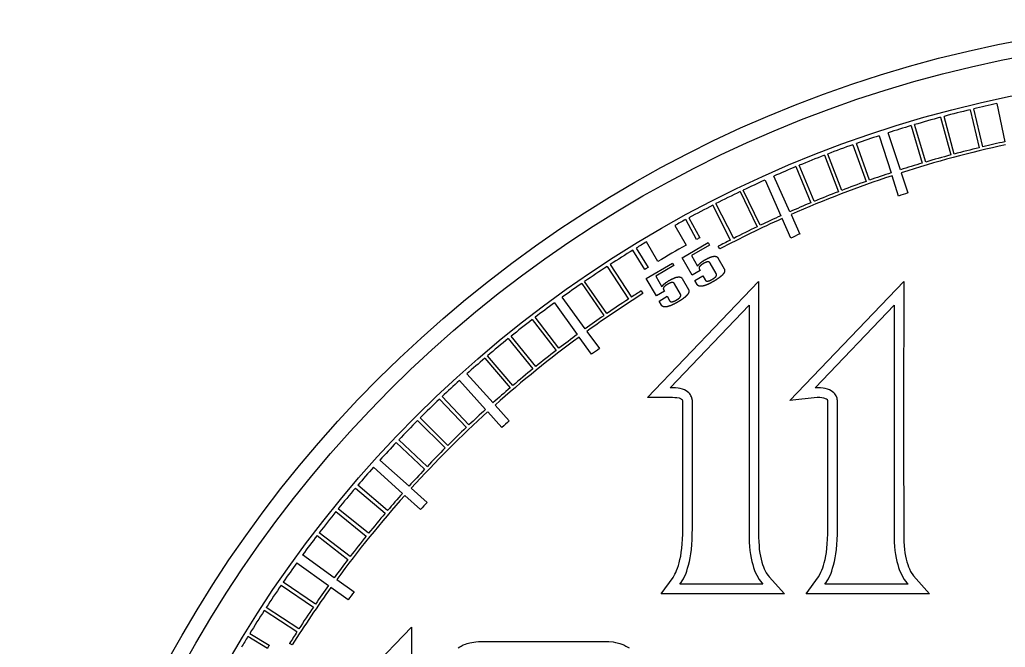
# Model space of a CAD drawing. Extents: x -19.1 to 19.1, y -19.1 to 19.1.
# Drawn here: x -19.15 to -3.74, y 9.34 to 19.15 of the extents above; entities that cross this region are included whole.
import ezdxf

# ---------------------------------------------------------------- set-up
doc = ezdxf.new("R2010")
doc.units = 0
doc.header["$LTSCALE"] = 32.67
doc.layers.add('G_OM_TRIE_D_ESQUISSE__ISO_', color=7, linetype='Continuous')
doc.layers.add('VISIBLE__ISO_', color=7, linetype='Continuous')

msp = doc.modelspace()

# ---------------------------------------------------------------- linework, layer by layer
at = {"layer": 'G_OM_TRIE_D_ESQUISSE__ISO_', "color": 7, "linetype": 'Continuous'}
msp.add_circle((0, 0), 18.9, dxfattribs=at)
at = {"layer": 'VISIBLE__ISO_', "color": 7, "linetype": 'Continuous'}
for p, q in [((-4.293, 17.743), (-4.149, 17.15)), ((-4.093, 17.164), (-4.235, 17.757)), ((-3.874, 17.839), (-3.748, 17.243)), ((-4.754, 17.625), (-4.594, 17.037)), ((-4.542, 17.051), (-4.7, 17.639)), ((-5.215, 17.494), (-5.041, 16.91)), ((-4.986, 16.926), (-5.161, 17.51)), ((-5.716, 17.337), (-5.528, 16.757)), ((-5.383, 16.804), (-5.574, 17.383)), ((-6.124, 17.197), (-5.919, 16.623)), ((-5.865, 16.642), (-6.07, 17.216)), ((-6.57, 17.032), (-6.352, 16.462)), ((-6.299, 16.483), (-6.519, 17.051)), ((-7.015, 16.854), (-6.783, 16.289)), ((-6.729, 16.312), (-6.963, 16.875)), ((-7.499, 16.644), (-7.251, 16.086)), ((-7.111, 16.149), (-7.361, 16.705)), ((-5.41, 16.395), (-5.513, 16.711)), ((-5.368, 16.758), (-5.264, 16.442)), ((-7.573, 15.937), (-7.838, 16.487)), ((-7.888, 16.463), (-7.623, 15.913)), ((-8.039, 15.707), (-8.317, 16.25)), ((-7.988, 15.733), (-8.266, 16.276)), ((-8.569, 15.715), (-8.739, 16.027)), ((-8.689, 16.055), (-8.52, 15.742)), ((-7.096, 15.738), (-7.231, 16.042)), ((-7.091, 16.105), (-6.955, 15.801)), ((-8.911, 15.932), (-8.733, 15.625)), ((-9.515, 15.579), (-9.327, 15.278)), ((-9.172, 15.371), (-9.35, 15.679)), ((-8.796, 15.431), (-8.388, 15.667)), ((-8.366, 15.629), (-8.649, 15.466)), ((-8.388, 15.667), (-8.366, 15.629)), ((-8.205, 15.567), (-8.229, 15.609)), ((-9.375, 15.248), (-9.564, 15.549)), ((-8.639, 15.158), (-8.796, 15.431)), ((-8.649, 15.466), (-8.554, 15.301)), ((-8.237, 15.43), (-8.136, 15.255)), ((-9.965, 15.295), (-9.634, 14.783)), ((-9.918, 15.326), (-9.588, 14.813)), ((-9.355, 15.108), (-8.946, 15.344)), ((-8.925, 15.307), (-9.208, 15.143)), ((-8.946, 15.344), (-8.925, 15.307)), ((-8.262, 15.182), (-8.356, 15.346)), ((-9.197, 14.835), (-9.355, 15.108)), ((-9.208, 15.143), (-9.113, 14.978)), ((-8.796, 15.107), (-8.695, 14.932)), ((-8.513, 15.23), (-8.639, 15.158)), ((-8.597, 15.077), (-8.472, 15.149)), ((-8.524, 15.25), (-8.513, 15.23)), ((-8.472, 15.149), (-8.434, 15.083)), ((-10.364, 15.028), (-10.019, 14.525)), ((-9.973, 14.557), (-10.319, 15.059)), ((-9.337, 13.245), (-7.599, 15.058)), ((-8.82, 14.86), (-8.915, 15.024)), ((-8.559, 15.011), (-8.597, 15.077)), ((-7.599, 15.058), (-7.599, 13.378)), ((-7.111, 13.2), (-5.33, 15.061)), ((-5.33, 15.061), (-5.33, 14.146)), ((-10.312, 14.319), (-10.669, 14.812)), ((-9.434, 14.911), (-9.409, 14.87)), ((-9.072, 14.907), (-9.197, 14.835)), ((-9.156, 14.754), (-9.031, 14.827)), ((-9.083, 14.927), (-9.072, 14.907)), ((-9.031, 14.827), (-8.993, 14.76)), ((-10.79, 14.725), (-10.433, 14.23)), ((-9.118, 14.688), (-9.156, 14.754)), ((-8.984, 13.395), (-7.746, 14.687)), ((-7.746, 14.687), (-7.749, 14.54)), ((-6.717, 13.395), (-5.48, 14.687)), ((-5.48, 14.687), (-5.48, 14.147)), ((-10.72, 14.015), (-11.092, 14.499)), ((-7.749, 14.54), (-7.749, 11.525)), ((-11.138, 14.463), (-10.765, 13.981)), ((-11.083, 13.73), (-11.468, 14.203)), ((-10.211, 13.921), (-10.405, 14.191)), ((-10.283, 14.279), (-10.088, 14.01)), ((-11.512, 14.168), (-11.126, 13.695)), ((-5.48, 14.147), (-5.482, 13.909)), ((-5.33, 14.146), (-5.332, 13.909)), ((-11.441, 13.434), (-11.837, 13.897)), ((-5.482, 13.909), (-5.482, 11.992)), ((-5.332, 13.909), (-5.332, 11.992)), ((-11.88, 13.86), (-11.482, 13.398)), ((-11.751, 13.163), (-12.16, 13.615)), ((-12.275, 13.512), (-11.867, 13.059)), ((-12.127, 12.818), (-12.546, 13.26)), ((-8.898, 13.395), (-8.984, 13.395)), ((-8.859, 13.39), (-8.898, 13.395)), ((-8.824, 13.386), (-8.859, 13.39)), ((-8.79, 13.376), (-8.824, 13.386)), ((-8.76, 13.365), (-8.79, 13.376)), ((-8.732, 13.351), (-8.76, 13.365)), ((-8.709, 13.337), (-8.732, 13.351)), ((-8.688, 13.319), (-8.709, 13.337)), ((-8.674, 13.302), (-8.688, 13.319)), ((-8.665, 13.289), (-8.674, 13.302)), ((-8.656, 13.272), (-8.665, 13.289)), ((-8.647, 13.254), (-8.656, 13.272)), ((-8.633, 13.199), (-8.647, 13.254)), ((-7.599, 13.378), (-7.601, 13.096)), ((-6.632, 13.395), (-6.717, 13.395)), ((-6.592, 13.39), (-6.632, 13.395)), ((-6.558, 13.386), (-6.592, 13.39)), ((-6.523, 13.376), (-6.558, 13.386)), ((-6.493, 13.365), (-6.523, 13.376)), ((-6.465, 13.351), (-6.493, 13.365)), ((-6.442, 13.337), (-6.465, 13.351)), ((-6.422, 13.319), (-6.442, 13.337)), ((-6.408, 13.302), (-6.422, 13.319)), ((-6.396, 13.289), (-6.408, 13.302)), ((-6.387, 13.272), (-6.396, 13.289)), ((-6.373, 13.236), (-6.387, 13.272)), ((-12.589, 13.22), (-12.168, 12.778)), ((-11.719, 13.127), (-11.496, 12.88)), ((-8.946, 13.245), (-9.337, 13.245)), ((-8.909, 13.243), (-8.946, 13.245)), ((-8.879, 13.241), (-8.909, 13.243)), ((-8.837, 13.233), (-8.879, 13.241)), ((-8.815, 13.225), (-8.837, 13.233)), ((-8.804, 13.217), (-8.815, 13.225)), ((-8.791, 13.205), (-8.804, 13.217)), ((-8.785, 13.192), (-8.791, 13.205)), ((-8.785, 13.188), (-8.785, 13.192)), ((-8.785, 11.112), (-8.785, 13.188)), ((-8.633, 11.198), (-8.633, 13.199)), ((-7.601, 13.096), (-7.601, 12.53)), ((-6.684, 13.247), (-7.111, 13.2)), ((-6.64, 13.245), (-6.684, 13.247)), ((-6.612, 13.243), (-6.64, 13.245)), ((-6.578, 13.237), (-6.612, 13.243)), ((-6.538, 13.221), (-6.578, 13.237)), ((-6.522, 13.207), (-6.538, 13.221)), ((-6.516, 13.193), (-6.522, 13.207)), ((-6.516, 11.114), (-6.516, 13.193)), ((-6.369, 13.217), (-6.373, 13.236)), ((-6.366, 13.199), (-6.369, 13.217)), ((-6.366, 11.108), (-6.366, 13.199)), ((-11.612, 12.775), (-11.834, 13.023)), ((-12.93, 12.887), (-12.497, 12.457)), ((-12.459, 12.495), (-12.89, 12.926)), ((-13.263, 12.543), (-12.82, 12.124)), ((-12.781, 12.165), (-13.224, 12.584)), ((-7.601, 12.53), (-7.599, 12.255)), ((-13.064, 11.861), (-13.519, 12.267)), ((-7.599, 12.255), (-7.599, 11.059)), ((-13.619, 12.156), (-13.166, 11.748)), ((-13.4, 11.48), (-13.865, 11.875)), ((-5.482, 11.992), (-5.48, 11.747)), ((-5.332, 11.992), (-5.33, 11.748)), ((-13.902, 11.831), (-13.438, 11.436)), ((-12.882, 11.493), (-13.129, 11.716)), ((-13.028, 11.829), (-12.78, 11.607)), ((-5.48, 11.747), (-5.48, 11.059)), ((-5.33, 11.748), (-5.33, 11.061)), ((-14.206, 11.465), (-13.732, 11.08)), ((-13.696, 11.125), (-14.172, 11.507)), ((-7.749, 11.525), (-7.746, 11.334)), ((-7.746, 11.334), (-7.746, 11.059)), ((-13.984, 10.762), (-14.467, 11.133)), ((-8.789, 11.033), (-8.785, 11.112)), ((-8.637, 11.024), (-8.635, 11.108)), ((-8.635, 11.108), (-8.633, 11.198)), ((-6.521, 11.033), (-6.516, 11.114)), ((-6.371, 11.024), (-6.366, 11.108)), ((-14.502, 11.088), (-14.019, 10.715)), ((-8.8, 10.889), (-8.794, 10.957)), ((-8.794, 10.957), (-8.789, 11.033)), ((-8.649, 10.872), (-8.642, 10.946)), ((-8.642, 10.946), (-8.637, 11.024)), ((-7.746, 11.059), (-7.744, 10.985)), ((-7.744, 10.985), (-7.739, 10.918)), ((-7.599, 11.059), (-7.597, 10.993)), ((-7.597, 10.993), (-7.592, 10.926)), ((-6.531, 10.891), (-6.525, 10.96)), ((-6.525, 10.96), (-6.521, 11.033)), ((-6.382, 10.872), (-6.375, 10.946)), ((-6.375, 10.946), (-6.371, 11.024)), ((-5.48, 11.059), (-5.478, 10.985)), ((-5.478, 10.985), (-5.473, 10.918)), ((-5.33, 11.061), (-5.328, 10.993)), ((-5.328, 10.993), (-5.323, 10.929)), ((-14.233, 10.43), (-14.727, 10.787)), ((-8.817, 10.768), (-8.809, 10.824)), ((-8.809, 10.824), (-8.8, 10.889)), ((-8.67, 10.741), (-8.658, 10.805)), ((-8.658, 10.805), (-8.649, 10.872)), ((-7.739, 10.918), (-7.735, 10.854)), ((-7.735, 10.854), (-7.726, 10.794)), ((-7.726, 10.794), (-7.716, 10.736)), ((-7.592, 10.926), (-7.588, 10.868)), ((-7.588, 10.868), (-7.58, 10.815)), ((-7.58, 10.815), (-7.571, 10.764)), ((-6.548, 10.771), (-6.54, 10.826)), ((-6.54, 10.826), (-6.531, 10.891)), ((-6.401, 10.741), (-6.392, 10.805)), ((-6.392, 10.805), (-6.382, 10.872)), ((-5.473, 10.918), (-5.468, 10.854)), ((-5.468, 10.854), (-5.459, 10.794)), ((-5.459, 10.794), (-5.45, 10.736)), ((-5.323, 10.929), (-5.319, 10.87)), ((-5.319, 10.87), (-5.311, 10.817)), ((-5.311, 10.817), (-5.302, 10.764)), ((-14.816, 10.664), (-14.323, 10.306)), ((-8.852, 10.621), (-8.841, 10.661)), ((-8.841, 10.661), (-8.83, 10.713)), ((-8.83, 10.713), (-8.817, 10.768)), ((-8.693, 10.627), (-8.681, 10.683)), ((-8.681, 10.683), (-8.67, 10.741)), ((-7.716, 10.736), (-7.705, 10.683)), ((-7.705, 10.683), (-7.691, 10.634)), ((-7.691, 10.634), (-7.677, 10.588)), ((-7.571, 10.764), (-7.561, 10.719)), ((-7.561, 10.719), (-7.549, 10.673)), ((-7.549, 10.673), (-7.538, 10.635)), ((-7.538, 10.635), (-7.524, 10.6)), ((-6.583, 10.621), (-6.572, 10.663)), ((-6.572, 10.663), (-6.561, 10.715)), ((-6.561, 10.715), (-6.548, 10.771)), ((-6.426, 10.627), (-6.415, 10.683)), ((-6.415, 10.683), (-6.401, 10.741)), ((-5.45, 10.736), (-5.438, 10.683)), ((-5.438, 10.683), (-5.425, 10.634)), ((-5.425, 10.634), (-5.411, 10.588)), ((-5.302, 10.764), (-5.293, 10.719)), ((-5.293, 10.719), (-5.281, 10.677)), ((-5.281, 10.677), (-5.268, 10.636)), ((-5.268, 10.636), (-5.255, 10.599)), ((-8.924, 10.456), (-8.907, 10.485)), ((-8.907, 10.485), (-8.893, 10.511)), ((-8.893, 10.511), (-8.88, 10.542)), ((-8.88, 10.542), (-8.866, 10.579)), ((-8.866, 10.579), (-8.852, 10.621)), ((-8.757, 10.45), (-8.739, 10.487)), ((-8.739, 10.487), (-8.723, 10.531)), ((-8.723, 10.531), (-8.709, 10.577)), ((-8.709, 10.577), (-8.693, 10.627)), ((-7.677, 10.588), (-7.661, 10.544)), ((-7.661, 10.544), (-7.645, 10.505)), ((-7.645, 10.505), (-7.626, 10.468)), ((-7.524, 10.6), (-7.511, 10.567)), ((-7.511, 10.567), (-7.495, 10.537)), ((-7.495, 10.537), (-7.48, 10.508)), ((-7.48, 10.508), (-7.468, 10.488)), ((-7.468, 10.488), (-7.45, 10.465)), ((-6.664, 10.443), (-6.638, 10.488)), ((-6.638, 10.488), (-6.624, 10.514)), ((-6.624, 10.514), (-6.612, 10.545)), ((-6.612, 10.545), (-6.597, 10.583)), ((-6.597, 10.583), (-6.583, 10.621)), ((-6.489, 10.45), (-6.472, 10.487)), ((-6.472, 10.487), (-6.456, 10.531)), ((-6.456, 10.531), (-6.442, 10.577)), ((-6.442, 10.577), (-6.426, 10.627)), ((-5.411, 10.588), (-5.395, 10.544)), ((-5.395, 10.544), (-5.378, 10.505)), ((-5.378, 10.505), (-5.36, 10.468)), ((-5.255, 10.599), (-5.242, 10.567)), ((-5.242, 10.567), (-5.223, 10.529)), ((-5.223, 10.529), (-5.179, 10.459)), ((-14.527, 10.015), (-15.031, 10.359)), ((-14.193, 10.401), (-13.924, 10.207)), ((-9.123, 10.177), (-8.936, 10.435)), ((-8.936, 10.435), (-8.924, 10.456)), ((-8.829, 10.327), (-8.81, 10.353)), ((-7.532, 10.327), (-8.829, 10.327)), ((-8.81, 10.353), (-8.792, 10.381)), ((-8.792, 10.381), (-8.773, 10.413)), ((-8.773, 10.413), (-8.757, 10.45)), ((-7.626, 10.468), (-7.589, 10.404)), ((-7.589, 10.404), (-7.571, 10.376)), ((-7.571, 10.376), (-7.55, 10.351)), ((-7.55, 10.351), (-7.532, 10.327)), ((-7.45, 10.465), (-7.436, 10.445)), ((-7.436, 10.445), (-7.195, 10.177)), ((-6.857, 10.177), (-6.664, 10.443)), ((-6.562, 10.327), (-6.544, 10.353)), ((-5.263, 10.327), (-6.562, 10.327)), ((-6.544, 10.353), (-6.525, 10.381)), ((-6.525, 10.381), (-6.507, 10.413)), ((-6.507, 10.413), (-6.489, 10.45)), ((-5.36, 10.468), (-5.323, 10.404)), ((-5.323, 10.404), (-5.305, 10.376)), ((-5.305, 10.376), (-5.284, 10.351)), ((-5.284, 10.351), (-5.263, 10.327)), ((-5.179, 10.459), (-4.926, 10.177)), ((-15.063, 10.313), (-14.559, 9.97)), ((-14.015, 10.082), (-14.284, 10.277)), ((-7.195, 10.177), (-9.123, 10.177)), ((-4.926, 10.177), (-6.857, 10.177)), ((-14.816, 9.583), (-15.328, 9.915)), ((-14.785, 9.631), (-15.297, 9.963)), ((-15.552, 9.559), (-15.249, 9.373)), ((-14.764, 7.846), (-13.026, 9.659)), ((-13.026, 9.659), (-13.026, 7.979)), ((-15.278, 9.325), (-15.582, 9.51)), ((-14.889, 9.379), (-14.931, 9.403)), ((-12.183, 9.389), (-12.155, 9.401)), ((-12.155, 9.401), (-12.114, 9.412)), ((-12.114, 9.412), (-12.017, 9.428)), ((-12.017, 9.428), (-11.98, 9.431)), ((-11.98, 9.431), (-11.947, 9.434)), ((-11.947, 9.434), (-9.975, 9.434)), ((-9.975, 9.434), (-9.939, 9.431)), ((-9.939, 9.431), (-9.871, 9.425)), ((-9.871, 9.425), (-9.838, 9.417)), ((-9.838, 9.417), (-9.808, 9.412)), ((-9.808, 9.412), (-9.767, 9.401)), ((-9.767, 9.401), (-9.738, 9.389)), ((-12.298, 9.335), (-12.269, 9.349)), ((-12.269, 9.349), (-12.248, 9.361)), ((-12.248, 9.361), (-12.215, 9.378)), ((-12.215, 9.378), (-12.183, 9.389)), ((-9.738, 9.389), (-9.707, 9.378)), ((-9.707, 9.378), (-9.674, 9.361)), ((-9.674, 9.361), (-9.653, 9.349)), ((-9.653, 9.349), (-9.62, 9.333))]:
    msp.add_line(p, q, dxfattribs=at)
for points in [[(-8.442, 15.396), (-8.439, 15.397), (-8.437, 15.398), (-8.435, 15.399), (-8.432, 15.401), (-8.43, 15.402), (-8.428, 15.403), (-8.425, 15.405), (-8.423, 15.406), (-8.421, 15.407), (-8.419, 15.408), (-8.416, 15.41), (-8.414, 15.411), (-8.412, 15.412), (-8.41, 15.413), (-8.407, 15.414), (-8.405, 15.415), (-8.403, 15.417), (-8.401, 15.418), (-8.399, 15.419), (-8.396, 15.42), (-8.394, 15.421), (-8.392, 15.422), (-8.39, 15.423), (-8.388, 15.424), (-8.386, 15.425), (-8.383, 15.426), (-8.381, 15.427), (-8.379, 15.428), (-8.377, 15.429), (-8.375, 15.43), (-8.373, 15.431), (-8.371, 15.432), (-8.369, 15.432), (-8.367, 15.433), (-8.365, 15.434), (-8.363, 15.435), (-8.361, 15.436), (-8.359, 15.436), (-8.357, 15.437), (-8.355, 15.438), (-8.353, 15.439), (-8.351, 15.439), (-8.349, 15.44), (-8.347, 15.441), (-8.345, 15.442), (-8.343, 15.442), (-8.341, 15.443), (-8.34, 15.443), (-8.338, 15.444), (-8.336, 15.445), (-8.334, 15.445), (-8.332, 15.446), (-8.33, 15.446), (-8.329, 15.447), (-8.327, 15.447), (-8.325, 15.448), (-8.323, 15.448), (-8.322, 15.449), (-8.32, 15.449), (-8.318, 15.449), (-8.316, 15.45), (-8.315, 15.45), (-8.313, 15.451), (-8.311, 15.451), (-8.31, 15.451), (-8.308, 15.452), (-8.306, 15.452), (-8.305, 15.452), (-8.303, 15.452), (-8.302, 15.452), (-8.3, 15.453), (-8.299, 15.453), (-8.297, 15.453), (-8.296, 15.453), (-8.294, 15.453), (-8.293, 15.453), (-8.291, 15.453), (-8.29, 15.454), (-8.288, 15.454), (-8.287, 15.454), (-8.285, 15.454), (-8.284, 15.454), (-8.282, 15.454), (-8.281, 15.453), (-8.28, 15.453), (-8.278, 15.453), (-8.277, 15.453), (-8.276, 15.453), (-8.274, 15.453), (-8.273, 15.453), (-8.272, 15.453), (-8.271, 15.452), (-8.269, 15.452), (-8.268, 15.452), (-8.267, 15.451), (-8.266, 15.451), (-8.265, 15.451), (-8.264, 15.451), (-8.262, 15.45), (-8.261, 15.45), (-8.26, 15.449), (-8.259, 15.449), (-8.258, 15.448), (-8.257, 15.448), (-8.256, 15.447), (-8.255, 15.447), (-8.254, 15.446), (-8.253, 15.446), (-8.252, 15.445), (-8.251, 15.445), (-8.25, 15.444), (-8.249, 15.443), (-8.248, 15.443), (-8.247, 15.442), (-8.246, 15.441), (-8.246, 15.44), (-8.245, 15.44), (-8.244, 15.439), (-8.243, 15.438), (-8.242, 15.437), (-8.242, 15.436), (-8.241, 15.435), (-8.24, 15.434), (-8.24, 15.433), (-8.239, 15.433), (-8.238, 15.432), (-8.238, 15.431), (-8.237, 15.43)], [(-8.55, 15.303), (-8.55, 15.304), (-8.549, 15.304), (-8.549, 15.305), (-8.548, 15.306), (-8.548, 15.307), (-8.547, 15.307), (-8.547, 15.308), (-8.546, 15.309), (-8.546, 15.309), (-8.545, 15.31), (-8.545, 15.311), (-8.544, 15.311), (-8.544, 15.312), (-8.543, 15.313), (-8.543, 15.314), (-8.542, 15.314), (-8.541, 15.315), (-8.541, 15.316), (-8.54, 15.316), (-8.54, 15.317), (-8.539, 15.318), (-8.538, 15.319), (-8.538, 15.319), (-8.537, 15.32), (-8.536, 15.321), (-8.535, 15.322), (-8.535, 15.323), (-8.534, 15.324), (-8.533, 15.325), (-8.532, 15.326), (-8.531, 15.327), (-8.53, 15.328), (-8.529, 15.329), (-8.528, 15.33), (-8.527, 15.332), (-8.525, 15.333), (-8.524, 15.334), (-8.523, 15.335), (-8.522, 15.337), (-8.52, 15.338), (-8.519, 15.339), (-8.517, 15.341), (-8.516, 15.342), (-8.514, 15.344), (-8.512, 15.345), (-8.511, 15.347), (-8.509, 15.348), (-8.507, 15.35), (-8.506, 15.351), (-8.504, 15.352), (-8.502, 15.354), (-8.5, 15.355), (-8.498, 15.357), (-8.497, 15.358), (-8.495, 15.36), (-8.493, 15.361), (-8.491, 15.363), (-8.489, 15.364), (-8.487, 15.366), (-8.485, 15.367), (-8.483, 15.369), (-8.481, 15.37), (-8.479, 15.372), (-8.477, 15.373), (-8.475, 15.375), (-8.473, 15.376), (-8.47, 15.377), (-8.468, 15.379), (-8.466, 15.38), (-8.464, 15.382), (-8.462, 15.383), (-8.46, 15.385), (-8.457, 15.386), (-8.455, 15.387), (-8.453, 15.389), (-8.451, 15.39), (-8.448, 15.391), (-8.446, 15.393), (-8.444, 15.394), (-8.442, 15.396)], [(-8.462, 15.338), (-8.464, 15.338), (-8.465, 15.337), (-8.467, 15.336), (-8.468, 15.335), (-8.47, 15.334), (-8.471, 15.333), (-8.472, 15.332), (-8.474, 15.332), (-8.475, 15.331), (-8.477, 15.33), (-8.478, 15.329), (-8.479, 15.328), (-8.48, 15.327), (-8.482, 15.327), (-8.483, 15.326), (-8.484, 15.325), (-8.486, 15.324), (-8.487, 15.323), (-8.488, 15.322), (-8.489, 15.322), (-8.49, 15.321), (-8.491, 15.32), (-8.493, 15.319), (-8.494, 15.318), (-8.495, 15.318), (-8.496, 15.317), (-8.497, 15.316), (-8.498, 15.315), (-8.499, 15.314), (-8.5, 15.314), (-8.501, 15.313), (-8.502, 15.312), (-8.503, 15.311), (-8.504, 15.311), (-8.505, 15.31), (-8.506, 15.309), (-8.506, 15.308), (-8.507, 15.308), (-8.508, 15.307), (-8.509, 15.306), (-8.51, 15.305), (-8.511, 15.305), (-8.511, 15.304), (-8.512, 15.303), (-8.513, 15.302), (-8.513, 15.302), (-8.514, 15.301), (-8.515, 15.3), (-8.516, 15.299), (-8.516, 15.299), (-8.517, 15.298), (-8.517, 15.297), (-8.518, 15.297), (-8.519, 15.296), (-8.519, 15.295), (-8.52, 15.295), (-8.52, 15.294), (-8.521, 15.293), (-8.521, 15.293), (-8.522, 15.292), (-8.522, 15.291), (-8.523, 15.29), (-8.523, 15.29), (-8.524, 15.289), (-8.524, 15.288), (-8.525, 15.288), (-8.525, 15.287), (-8.525, 15.286), (-8.526, 15.286), (-8.526, 15.285), (-8.526, 15.284), (-8.527, 15.284), (-8.527, 15.283), (-8.527, 15.282), (-8.528, 15.282), (-8.528, 15.281), (-8.528, 15.281), (-8.528, 15.28), (-8.528, 15.279), (-8.529, 15.279), (-8.529, 15.278), (-8.529, 15.277), (-8.529, 15.277), (-8.529, 15.276), (-8.53, 15.275), (-8.53, 15.275), (-8.53, 15.274), (-8.53, 15.274), (-8.53, 15.273), (-8.53, 15.272), (-8.53, 15.272), (-8.53, 15.271), (-8.53, 15.27), (-8.53, 15.27), (-8.53, 15.269), (-8.53, 15.269), (-8.53, 15.268), (-8.53, 15.267), (-8.53, 15.267), (-8.53, 15.266), (-8.53, 15.265), (-8.53, 15.265), (-8.53, 15.264), (-8.53, 15.264), (-8.53, 15.263), (-8.53, 15.262), (-8.529, 15.262), (-8.529, 15.261), (-8.529, 15.261), (-8.529, 15.26), (-8.529, 15.259), (-8.529, 15.259), (-8.528, 15.258), (-8.528, 15.258), (-8.528, 15.257), (-8.528, 15.256), (-8.528, 15.256), (-8.527, 15.255), (-8.527, 15.255), (-8.527, 15.254), (-8.526, 15.254), (-8.526, 15.253), (-8.526, 15.252), (-8.526, 15.252), (-8.525, 15.251), (-8.525, 15.251), (-8.525, 15.25), (-8.524, 15.25)], [(-8.356, 15.346), (-8.357, 15.347), (-8.357, 15.348), (-8.357, 15.348), (-8.358, 15.349), (-8.358, 15.349), (-8.359, 15.35), (-8.359, 15.35), (-8.359, 15.351), (-8.36, 15.351), (-8.36, 15.352), (-8.36, 15.352), (-8.361, 15.353), (-8.361, 15.353), (-8.362, 15.354), (-8.362, 15.354), (-8.362, 15.355), (-8.363, 15.355), (-8.363, 15.356), (-8.364, 15.356), (-8.364, 15.357), (-8.365, 15.357), (-8.365, 15.357), (-8.366, 15.358), (-8.366, 15.358), (-8.366, 15.359), (-8.367, 15.359), (-8.367, 15.359), (-8.368, 15.36), (-8.368, 15.36), (-8.369, 15.36), (-8.369, 15.361), (-8.37, 15.361), (-8.371, 15.361), (-8.371, 15.362), (-8.372, 15.362), (-8.372, 15.362), (-8.373, 15.362), (-8.373, 15.363), (-8.374, 15.363), (-8.374, 15.363), (-8.375, 15.363), (-8.376, 15.364), (-8.376, 15.364), (-8.377, 15.364), (-8.377, 15.364), (-8.378, 15.364), (-8.379, 15.365), (-8.379, 15.365), (-8.38, 15.365), (-8.381, 15.365), (-8.381, 15.365), (-8.382, 15.365), (-8.383, 15.365), (-8.383, 15.366), (-8.384, 15.366), (-8.385, 15.366), (-8.386, 15.366), (-8.386, 15.366), (-8.387, 15.366), (-8.388, 15.366), (-8.389, 15.366), (-8.389, 15.366), (-8.39, 15.366), (-8.391, 15.366), (-8.392, 15.366), (-8.392, 15.366), (-8.393, 15.366), (-8.394, 15.366), (-8.395, 15.366), (-8.396, 15.365), (-8.397, 15.365), (-8.397, 15.365), (-8.398, 15.365), (-8.399, 15.365), (-8.4, 15.365), (-8.401, 15.365), (-8.402, 15.364), (-8.403, 15.364), (-8.404, 15.364), (-8.405, 15.364), (-8.406, 15.364), (-8.407, 15.363), (-8.407, 15.363), (-8.408, 15.363), (-8.409, 15.363), (-8.41, 15.362), (-8.411, 15.362), (-8.412, 15.362), (-8.413, 15.361), (-8.415, 15.361), (-8.416, 15.361), (-8.417, 15.36), (-8.418, 15.36), (-8.419, 15.36), (-8.42, 15.359), (-8.421, 15.359), (-8.422, 15.358), (-8.423, 15.358), (-8.424, 15.357), (-8.426, 15.357), (-8.427, 15.356), (-8.428, 15.356), (-8.429, 15.355), (-8.43, 15.355), (-8.431, 15.354), (-8.433, 15.354), (-8.434, 15.353), (-8.435, 15.353), (-8.436, 15.352), (-8.438, 15.352), (-8.439, 15.351), (-8.44, 15.35), (-8.442, 15.35), (-8.443, 15.349), (-8.444, 15.348), (-8.446, 15.348), (-8.447, 15.347), (-8.448, 15.346), (-8.45, 15.345), (-8.451, 15.345), (-8.453, 15.344), (-8.454, 15.343), (-8.455, 15.342), (-8.457, 15.342), (-8.458, 15.341), (-8.46, 15.34), (-8.461, 15.339), (-8.462, 15.338)], [(-8.136, 15.255), (-8.136, 15.254), (-8.135, 15.253), (-8.135, 15.252), (-8.134, 15.251), (-8.134, 15.25), (-8.133, 15.249), (-8.133, 15.248), (-8.132, 15.246), (-8.132, 15.245), (-8.132, 15.244), (-8.131, 15.243), (-8.131, 15.242), (-8.131, 15.241), (-8.13, 15.24), (-8.13, 15.239), (-8.13, 15.237), (-8.13, 15.236), (-8.13, 15.235), (-8.13, 15.234), (-8.13, 15.233), (-8.129, 15.231), (-8.129, 15.23), (-8.129, 15.229), (-8.13, 15.228), (-8.13, 15.227), (-8.13, 15.225), (-8.13, 15.224), (-8.13, 15.223), (-8.13, 15.221), (-8.13, 15.22), (-8.131, 15.219), (-8.131, 15.218), (-8.131, 15.216), (-8.131, 15.215), (-8.132, 15.214), (-8.132, 15.212), (-8.133, 15.211), (-8.133, 15.21), (-8.133, 15.208), (-8.134, 15.207), (-8.135, 15.206), (-8.135, 15.204), (-8.136, 15.203), (-8.136, 15.202), (-8.137, 15.2), (-8.138, 15.199), (-8.138, 15.198), (-8.139, 15.196), (-8.14, 15.195), (-8.141, 15.193), (-8.141, 15.192), (-8.142, 15.19), (-8.143, 15.189), (-8.144, 15.188), (-8.145, 15.186), (-8.146, 15.185), (-8.147, 15.183), (-8.148, 15.182), (-8.149, 15.18), (-8.15, 15.179), (-8.151, 15.177), (-8.153, 15.176), (-8.154, 15.174), (-8.155, 15.173), (-8.156, 15.171), (-8.158, 15.17), (-8.159, 15.168), (-8.16, 15.167), (-8.162, 15.165), (-8.163, 15.163), (-8.165, 15.162), (-8.166, 15.16), (-8.168, 15.159), (-8.169, 15.157), (-8.171, 15.155), (-8.172, 15.154), (-8.174, 15.152), (-8.176, 15.151), (-8.178, 15.149), (-8.179, 15.147), (-8.181, 15.146), (-8.183, 15.144), (-8.185, 15.142), (-8.187, 15.141), (-8.189, 15.139), (-8.191, 15.137), (-8.193, 15.136), (-8.195, 15.134), (-8.197, 15.132), (-8.199, 15.131), (-8.201, 15.129), (-8.203, 15.127), (-8.205, 15.125), (-8.208, 15.124), (-8.21, 15.122), (-8.212, 15.12), (-8.214, 15.118), (-8.217, 15.116), (-8.219, 15.115), (-8.222, 15.113), (-8.224, 15.111), (-8.227, 15.109), (-8.229, 15.107), (-8.232, 15.106), (-8.234, 15.104), (-8.237, 15.102), (-8.24, 15.1), (-8.243, 15.098), (-8.245, 15.096), (-8.248, 15.094), (-8.251, 15.093), (-8.254, 15.091), (-8.257, 15.089), (-8.26, 15.087), (-8.263, 15.085), (-8.266, 15.083), (-8.269, 15.081), (-8.272, 15.079), (-8.275, 15.077), (-8.278, 15.075), (-8.281, 15.073), (-8.285, 15.071), (-8.288, 15.069), (-8.291, 15.068), (-8.294, 15.066), (-8.298, 15.064), (-8.301, 15.062), (-8.304, 15.06)], [(-9, 15.073), (-8.998, 15.074), (-8.996, 15.076), (-8.993, 15.077), (-8.991, 15.078), (-8.989, 15.079), (-8.986, 15.081), (-8.984, 15.082), (-8.982, 15.083), (-8.98, 15.084), (-8.977, 15.086), (-8.975, 15.087), (-8.973, 15.088), (-8.971, 15.089), (-8.968, 15.09), (-8.966, 15.092), (-8.964, 15.093), (-8.962, 15.094), (-8.959, 15.095), (-8.957, 15.096), (-8.955, 15.097), (-8.953, 15.098), (-8.951, 15.099), (-8.949, 15.1), (-8.946, 15.101), (-8.944, 15.102), (-8.942, 15.103), (-8.94, 15.104), (-8.938, 15.105), (-8.936, 15.106), (-8.934, 15.107), (-8.932, 15.108), (-8.93, 15.109), (-8.928, 15.11), (-8.926, 15.111), (-8.924, 15.111), (-8.922, 15.112), (-8.92, 15.113), (-8.918, 15.114), (-8.916, 15.115), (-8.914, 15.115), (-8.912, 15.116), (-8.91, 15.117), (-8.908, 15.118), (-8.906, 15.118), (-8.904, 15.119), (-8.902, 15.12), (-8.9, 15.12), (-8.898, 15.121), (-8.896, 15.121), (-8.895, 15.122), (-8.893, 15.123), (-8.891, 15.123), (-8.889, 15.124), (-8.887, 15.124), (-8.886, 15.125), (-8.884, 15.125), (-8.882, 15.126), (-8.88, 15.126), (-8.879, 15.126), (-8.877, 15.127), (-8.875, 15.127), (-8.873, 15.128), (-8.872, 15.128), (-8.87, 15.128), (-8.868, 15.129), (-8.867, 15.129), (-8.865, 15.129), (-8.864, 15.129), (-8.862, 15.13), (-8.86, 15.13), (-8.859, 15.13), (-8.857, 15.13), (-8.856, 15.13), (-8.854, 15.131), (-8.853, 15.131), (-8.851, 15.131), (-8.85, 15.131), (-8.848, 15.131), (-8.847, 15.131), (-8.845, 15.131), (-8.844, 15.131), (-8.843, 15.131), (-8.841, 15.131), (-8.84, 15.131), (-8.838, 15.131), (-8.837, 15.131), (-8.836, 15.131), (-8.835, 15.13), (-8.833, 15.13), (-8.832, 15.13), (-8.831, 15.13), (-8.829, 15.13), (-8.828, 15.129), (-8.827, 15.129), (-8.826, 15.129), (-8.825, 15.129), (-8.823, 15.128), (-8.822, 15.128), (-8.821, 15.128), (-8.82, 15.127), (-8.819, 15.127), (-8.818, 15.126), (-8.817, 15.126), (-8.816, 15.125), (-8.815, 15.125), (-8.814, 15.124), (-8.813, 15.124), (-8.812, 15.123), (-8.811, 15.123), (-8.81, 15.122), (-8.809, 15.121), (-8.808, 15.121), (-8.807, 15.12), (-8.806, 15.119), (-8.805, 15.119), (-8.804, 15.118), (-8.803, 15.117), (-8.803, 15.116), (-8.802, 15.115), (-8.801, 15.115), (-8.8, 15.114), (-8.8, 15.113), (-8.799, 15.112), (-8.798, 15.111), (-8.798, 15.11), (-8.797, 15.109), (-8.796, 15.108), (-8.796, 15.107)], [(-8.324, 15.094), (-8.322, 15.094), (-8.321, 15.095), (-8.319, 15.096), (-8.318, 15.097), (-8.317, 15.098), (-8.315, 15.099), (-8.314, 15.1), (-8.312, 15.1), (-8.311, 15.101), (-8.31, 15.102), (-8.308, 15.103), (-8.307, 15.104), (-8.306, 15.105), (-8.304, 15.105), (-8.303, 15.106), (-8.302, 15.107), (-8.301, 15.108), (-8.299, 15.109), (-8.298, 15.11), (-8.297, 15.11), (-8.296, 15.111), (-8.295, 15.112), (-8.293, 15.113), (-8.292, 15.114), (-8.291, 15.114), (-8.29, 15.115), (-8.289, 15.116), (-8.288, 15.117), (-8.287, 15.118), (-8.286, 15.118), (-8.285, 15.119), (-8.284, 15.12), (-8.283, 15.121), (-8.282, 15.121), (-8.281, 15.122), (-8.281, 15.123), (-8.28, 15.124), (-8.279, 15.124), (-8.278, 15.125), (-8.277, 15.126), (-8.276, 15.127), (-8.276, 15.127), (-8.275, 15.128), (-8.274, 15.129), (-8.273, 15.13), (-8.273, 15.13), (-8.272, 15.131), (-8.271, 15.132), (-8.271, 15.132), (-8.27, 15.133), (-8.269, 15.134), (-8.269, 15.135), (-8.268, 15.135), (-8.267, 15.136), (-8.267, 15.137), (-8.266, 15.137), (-8.266, 15.138), (-8.265, 15.139), (-8.265, 15.139), (-8.264, 15.14), (-8.264, 15.141), (-8.263, 15.141), (-8.263, 15.142), (-8.262, 15.143), (-8.262, 15.144), (-8.262, 15.144), (-8.261, 15.145), (-8.261, 15.146), (-8.26, 15.146), (-8.26, 15.147), (-8.26, 15.147), (-8.259, 15.148), (-8.259, 15.149), (-8.259, 15.149), (-8.259, 15.15), (-8.258, 15.151), (-8.258, 15.151), (-8.258, 15.152), (-8.258, 15.153), (-8.257, 15.153), (-8.257, 15.154), (-8.257, 15.155), (-8.257, 15.155), (-8.257, 15.156), (-8.257, 15.157), (-8.256, 15.157), (-8.256, 15.158), (-8.256, 15.158), (-8.256, 15.159), (-8.256, 15.16), (-8.256, 15.16), (-8.256, 15.161), (-8.256, 15.162), (-8.256, 15.162), (-8.256, 15.163), (-8.256, 15.163), (-8.256, 15.164), (-8.256, 15.165), (-8.256, 15.165), (-8.256, 15.166), (-8.256, 15.167), (-8.256, 15.167), (-8.256, 15.168), (-8.256, 15.168), (-8.256, 15.169), (-8.257, 15.17), (-8.257, 15.17), (-8.257, 15.171), (-8.257, 15.171), (-8.257, 15.172), (-8.257, 15.173), (-8.257, 15.173), (-8.258, 15.174), (-8.258, 15.174), (-8.258, 15.175), (-8.258, 15.176), (-8.259, 15.176), (-8.259, 15.177), (-8.259, 15.177), (-8.259, 15.178), (-8.26, 15.178), (-8.26, 15.179), (-8.26, 15.18), (-8.26, 15.18), (-8.261, 15.181), (-8.261, 15.181), (-8.261, 15.182), (-8.262, 15.182)], [(-9.109, 14.981), (-9.108, 14.981), (-9.108, 14.982), (-9.107, 14.983), (-9.107, 14.983), (-9.106, 14.984), (-9.106, 14.985), (-9.105, 14.985), (-9.105, 14.986), (-9.104, 14.987), (-9.104, 14.988), (-9.103, 14.988), (-9.103, 14.989), (-9.102, 14.99), (-9.102, 14.99), (-9.101, 14.991), (-9.101, 14.992), (-9.1, 14.992), (-9.1, 14.993), (-9.099, 14.994), (-9.098, 14.995), (-9.098, 14.995), (-9.097, 14.996), (-9.096, 14.997), (-9.096, 14.998), (-9.095, 14.999), (-9.094, 14.999), (-9.093, 15), (-9.093, 15.001), (-9.092, 15.002), (-9.091, 15.003), (-9.09, 15.004), (-9.089, 15.006), (-9.088, 15.007), (-9.086, 15.008), (-9.085, 15.009), (-9.084, 15.01), (-9.083, 15.011), (-9.082, 15.013), (-9.08, 15.014), (-9.079, 15.015), (-9.077, 15.017), (-9.076, 15.018), (-9.074, 15.02), (-9.073, 15.021), (-9.071, 15.022), (-9.069, 15.024), (-9.068, 15.025), (-9.066, 15.027), (-9.064, 15.028), (-9.062, 15.03), (-9.061, 15.031), (-9.059, 15.033), (-9.057, 15.034), (-9.055, 15.036), (-9.053, 15.037), (-9.051, 15.039), (-9.049, 15.04), (-9.048, 15.042), (-9.046, 15.043), (-9.044, 15.045), (-9.042, 15.046), (-9.04, 15.048), (-9.037, 15.049), (-9.035, 15.05), (-9.033, 15.052), (-9.031, 15.053), (-9.029, 15.055), (-9.027, 15.056), (-9.025, 15.058), (-9.023, 15.059), (-9.02, 15.061), (-9.018, 15.062), (-9.016, 15.063), (-9.014, 15.065), (-9.012, 15.066), (-9.009, 15.067), (-9.007, 15.069), (-9.005, 15.07), (-9.002, 15.072), (-9, 15.073)], [(-9.021, 15.016), (-9.023, 15.015), (-9.024, 15.014), (-9.025, 15.013), (-9.027, 15.012), (-9.028, 15.012), (-9.03, 15.011), (-9.031, 15.01), (-9.033, 15.009), (-9.034, 15.008), (-9.035, 15.007), (-9.037, 15.006), (-9.038, 15.006), (-9.039, 15.005), (-9.041, 15.004), (-9.042, 15.003), (-9.043, 15.002), (-9.044, 15.001), (-9.046, 15.001), (-9.047, 15), (-9.048, 14.999), (-9.049, 14.998), (-9.05, 14.997), (-9.051, 14.997), (-9.052, 14.996), (-9.053, 14.995), (-9.055, 14.994), (-9.056, 14.993), (-9.057, 14.993), (-9.058, 14.992), (-9.059, 14.991), (-9.06, 14.99), (-9.061, 14.989), (-9.062, 14.989), (-9.062, 14.988), (-9.063, 14.987), (-9.064, 14.986), (-9.065, 14.986), (-9.066, 14.985), (-9.067, 14.984), (-9.068, 14.983), (-9.068, 14.983), (-9.069, 14.982), (-9.07, 14.981), (-9.071, 14.981), (-9.071, 14.98), (-9.072, 14.979), (-9.073, 14.978), (-9.074, 14.978), (-9.074, 14.977), (-9.075, 14.976), (-9.076, 14.975), (-9.076, 14.975), (-9.077, 14.974), (-9.077, 14.973), (-9.078, 14.973), (-9.078, 14.972), (-9.079, 14.971), (-9.08, 14.971), (-9.08, 14.97), (-9.081, 14.969), (-9.081, 14.969), (-9.081, 14.968), (-9.082, 14.967), (-9.082, 14.967), (-9.083, 14.966), (-9.083, 14.965), (-9.084, 14.965), (-9.084, 14.964), (-9.084, 14.963), (-9.085, 14.963), (-9.085, 14.962), (-9.085, 14.961), (-9.086, 14.961), (-9.086, 14.96), (-9.086, 14.959), (-9.086, 14.959), (-9.087, 14.958), (-9.087, 14.957), (-9.087, 14.957), (-9.087, 14.956), (-9.088, 14.955), (-9.088, 14.955), (-9.088, 14.954), (-9.088, 14.953), (-9.088, 14.953), (-9.088, 14.952), (-9.088, 14.952), (-9.089, 14.951), (-9.089, 14.95), (-9.089, 14.95), (-9.089, 14.949), (-9.089, 14.948), (-9.089, 14.948), (-9.089, 14.947), (-9.089, 14.947), (-9.089, 14.946), (-9.089, 14.945), (-9.089, 14.945), (-9.089, 14.944), (-9.089, 14.944), (-9.089, 14.943), (-9.089, 14.942), (-9.089, 14.942), (-9.088, 14.941), (-9.088, 14.94), (-9.088, 14.94), (-9.088, 14.939), (-9.088, 14.939), (-9.088, 14.938), (-9.088, 14.937), (-9.088, 14.937), (-9.087, 14.936), (-9.087, 14.936), (-9.087, 14.935), (-9.087, 14.934), (-9.087, 14.934), (-9.086, 14.933), (-9.086, 14.933), (-9.086, 14.932), (-9.086, 14.932), (-9.085, 14.931), (-9.085, 14.93), (-9.085, 14.93), (-9.084, 14.929), (-9.084, 14.929), (-9.084, 14.928), (-9.083, 14.927), (-9.083, 14.927)], [(-8.915, 15.024), (-8.915, 15.024), (-8.916, 15.025), (-8.916, 15.026), (-8.916, 15.026), (-8.917, 15.027), (-8.917, 15.027), (-8.917, 15.028), (-8.918, 15.028), (-8.918, 15.029), (-8.919, 15.029), (-8.919, 15.03), (-8.919, 15.03), (-8.92, 15.031), (-8.92, 15.031), (-8.921, 15.032), (-8.921, 15.032), (-8.921, 15.033), (-8.922, 15.033), (-8.922, 15.034), (-8.923, 15.034), (-8.923, 15.034), (-8.924, 15.035), (-8.924, 15.035), (-8.925, 15.036), (-8.925, 15.036), (-8.926, 15.036), (-8.926, 15.037), (-8.927, 15.037), (-8.927, 15.037), (-8.928, 15.038), (-8.928, 15.038), (-8.929, 15.038), (-8.929, 15.039), (-8.93, 15.039), (-8.93, 15.039), (-8.931, 15.04), (-8.931, 15.04), (-8.932, 15.04), (-8.933, 15.04), (-8.933, 15.041), (-8.934, 15.041), (-8.934, 15.041), (-8.935, 15.041), (-8.936, 15.042), (-8.936, 15.042), (-8.937, 15.042), (-8.937, 15.042), (-8.938, 15.042), (-8.939, 15.042), (-8.939, 15.042), (-8.94, 15.043), (-8.941, 15.043), (-8.941, 15.043), (-8.942, 15.043), (-8.943, 15.043), (-8.944, 15.043), (-8.944, 15.043), (-8.945, 15.043), (-8.946, 15.043), (-8.946, 15.043), (-8.947, 15.043), (-8.948, 15.043), (-8.949, 15.043), (-8.95, 15.043), (-8.95, 15.043), (-8.951, 15.043), (-8.952, 15.043), (-8.953, 15.043), (-8.954, 15.043), (-8.954, 15.043), (-8.955, 15.043), (-8.956, 15.043), (-8.957, 15.043), (-8.958, 15.042), (-8.959, 15.042), (-8.96, 15.042), (-8.961, 15.042), (-8.961, 15.042), (-8.962, 15.042), (-8.963, 15.041), (-8.964, 15.041), (-8.965, 15.041), (-8.966, 15.041), (-8.967, 15.04), (-8.968, 15.04), (-8.969, 15.04), (-8.97, 15.039), (-8.971, 15.039), (-8.972, 15.039), (-8.973, 15.039), (-8.974, 15.038), (-8.975, 15.038), (-8.976, 15.037), (-8.978, 15.037), (-8.979, 15.037), (-8.98, 15.036), (-8.981, 15.036), (-8.982, 15.035), (-8.983, 15.035), (-8.984, 15.034), (-8.985, 15.034), (-8.987, 15.033), (-8.988, 15.033), (-8.989, 15.032), (-8.99, 15.032), (-8.991, 15.031), (-8.993, 15.031), (-8.994, 15.03), (-8.995, 15.03), (-8.997, 15.029), (-8.998, 15.028), (-8.999, 15.028), (-9, 15.027), (-9.002, 15.026), (-9.003, 15.026), (-9.004, 15.025), (-9.006, 15.024), (-9.007, 15.024), (-9.009, 15.023), (-9.01, 15.022), (-9.011, 15.021), (-9.013, 15.021), (-9.014, 15.02), (-9.016, 15.019), (-9.017, 15.018), (-9.018, 15.017), (-9.02, 15.017), (-9.021, 15.016)], [(-8.304, 15.06), (-8.308, 15.058), (-8.311, 15.056), (-8.314, 15.054), (-8.318, 15.052), (-8.321, 15.05), (-8.324, 15.049), (-8.328, 15.047), (-8.331, 15.045), (-8.334, 15.043), (-8.337, 15.041), (-8.341, 15.04), (-8.344, 15.038), (-8.347, 15.036), (-8.35, 15.034), (-8.354, 15.033), (-8.357, 15.031), (-8.36, 15.03), (-8.363, 15.028), (-8.366, 15.027), (-8.369, 15.025), (-8.372, 15.024), (-8.375, 15.022), (-8.378, 15.021), (-8.381, 15.019), (-8.384, 15.018), (-8.387, 15.017), (-8.39, 15.015), (-8.392, 15.014), (-8.395, 15.013), (-8.398, 15.012), (-8.401, 15.011), (-8.404, 15.009), (-8.406, 15.008), (-8.409, 15.007), (-8.412, 15.006), (-8.414, 15.005), (-8.417, 15.004), (-8.419, 15.003), (-8.422, 15.002), (-8.425, 15.001), (-8.427, 15), (-8.43, 14.999), (-8.432, 14.998), (-8.434, 14.998), (-8.437, 14.997), (-8.439, 14.996), (-8.442, 14.995), (-8.444, 14.994), (-8.446, 14.994), (-8.449, 14.993), (-8.451, 14.992), (-8.453, 14.992), (-8.455, 14.991), (-8.458, 14.991), (-8.46, 14.99), (-8.462, 14.989), (-8.464, 14.989), (-8.466, 14.988), (-8.468, 14.988), (-8.47, 14.988), (-8.472, 14.987), (-8.474, 14.987), (-8.476, 14.986), (-8.478, 14.986), (-8.48, 14.986), (-8.482, 14.985), (-8.484, 14.985), (-8.486, 14.985), (-8.488, 14.985), (-8.49, 14.984), (-8.491, 14.984), (-8.493, 14.984), (-8.495, 14.984), (-8.497, 14.984), (-8.498, 14.984), (-8.5, 14.984), (-8.502, 14.984), (-8.504, 14.984), (-8.505, 14.984), (-8.507, 14.984), (-8.508, 14.984), (-8.51, 14.984), (-8.511, 14.984), (-8.513, 14.984), (-8.514, 14.984), (-8.516, 14.984), (-8.517, 14.985), (-8.519, 14.985), (-8.52, 14.985), (-8.522, 14.985), (-8.523, 14.986), (-8.524, 14.986), (-8.526, 14.986), (-8.527, 14.987), (-8.528, 14.987), (-8.53, 14.987), (-8.531, 14.988), (-8.532, 14.988), (-8.533, 14.989), (-8.535, 14.989), (-8.536, 14.99), (-8.537, 14.99), (-8.538, 14.991), (-8.539, 14.991), (-8.54, 14.992), (-8.541, 14.992), (-8.542, 14.993), (-8.543, 14.994), (-8.544, 14.994), (-8.545, 14.995), (-8.546, 14.996), (-8.547, 14.996), (-8.548, 14.997), (-8.549, 14.998), (-8.55, 14.999), (-8.551, 15), (-8.552, 15), (-8.552, 15.001), (-8.553, 15.002), (-8.554, 15.003), (-8.555, 15.004), (-8.555, 15.005), (-8.556, 15.006), (-8.557, 15.007), (-8.557, 15.008), (-8.558, 15.009), (-8.559, 15.01), (-8.559, 15.011)], [(-8.434, 15.083), (-8.433, 15.083), (-8.433, 15.082), (-8.433, 15.081), (-8.432, 15.081), (-8.432, 15.08), (-8.432, 15.08), (-8.431, 15.079), (-8.431, 15.079), (-8.431, 15.078), (-8.43, 15.078), (-8.43, 15.077), (-8.429, 15.077), (-8.429, 15.076), (-8.429, 15.076), (-8.428, 15.075), (-8.428, 15.075), (-8.427, 15.074), (-8.427, 15.074), (-8.427, 15.073), (-8.426, 15.073), (-8.426, 15.073), (-8.425, 15.072), (-8.425, 15.072), (-8.424, 15.071), (-8.424, 15.071), (-8.423, 15.071), (-8.423, 15.07), (-8.422, 15.07), (-8.422, 15.07), (-8.421, 15.069), (-8.421, 15.069), (-8.42, 15.069), (-8.42, 15.068), (-8.419, 15.068), (-8.419, 15.068), (-8.418, 15.067), (-8.417, 15.067), (-8.417, 15.067), (-8.416, 15.067), (-8.416, 15.066), (-8.415, 15.066), (-8.414, 15.066), (-8.414, 15.066), (-8.413, 15.066), (-8.413, 15.065), (-8.412, 15.065), (-8.411, 15.065), (-8.411, 15.065), (-8.41, 15.065), (-8.409, 15.065), (-8.409, 15.065), (-8.408, 15.064), (-8.407, 15.064), (-8.407, 15.064), (-8.406, 15.064), (-8.405, 15.064), (-8.404, 15.064), (-8.404, 15.064), (-8.403, 15.064), (-8.402, 15.064), (-8.401, 15.064), (-8.4, 15.064), (-8.4, 15.064), (-8.399, 15.064), (-8.398, 15.064), (-8.397, 15.064), (-8.396, 15.064), (-8.396, 15.064), (-8.395, 15.064), (-8.394, 15.065), (-8.393, 15.065), (-8.392, 15.065), (-8.391, 15.065), (-8.39, 15.065), (-8.389, 15.065), (-8.388, 15.065), (-8.387, 15.066), (-8.387, 15.066), (-8.386, 15.066), (-8.385, 15.066), (-8.384, 15.067), (-8.383, 15.067), (-8.382, 15.067), (-8.381, 15.067), (-8.38, 15.068), (-8.379, 15.068), (-8.377, 15.068), (-8.376, 15.069), (-8.375, 15.069), (-8.374, 15.069), (-8.373, 15.07), (-8.372, 15.07), (-8.371, 15.071), (-8.37, 15.071), (-8.369, 15.071), (-8.367, 15.072), (-8.366, 15.072), (-8.365, 15.073), (-8.364, 15.073), (-8.363, 15.074), (-8.361, 15.074), (-8.36, 15.075), (-8.359, 15.075), (-8.358, 15.076), (-8.356, 15.077), (-8.355, 15.077), (-8.354, 15.078), (-8.352, 15.078), (-8.351, 15.079), (-8.35, 15.08), (-8.348, 15.08), (-8.347, 15.081), (-8.346, 15.082), (-8.344, 15.082), (-8.343, 15.083), (-8.341, 15.084), (-8.34, 15.085), (-8.339, 15.085), (-8.337, 15.086), (-8.336, 15.087), (-8.334, 15.088), (-8.333, 15.089), (-8.331, 15.089), (-8.33, 15.09), (-8.328, 15.091), (-8.327, 15.092), (-8.325, 15.093), (-8.324, 15.094)], [(-8.882, 14.771), (-8.881, 14.772), (-8.88, 14.773), (-8.878, 14.774), (-8.877, 14.774), (-8.875, 14.775), (-8.874, 14.776), (-8.872, 14.777), (-8.871, 14.778), (-8.87, 14.779), (-8.868, 14.779), (-8.867, 14.78), (-8.866, 14.781), (-8.864, 14.782), (-8.863, 14.783), (-8.862, 14.784), (-8.861, 14.785), (-8.859, 14.785), (-8.858, 14.786), (-8.857, 14.787), (-8.856, 14.788), (-8.855, 14.789), (-8.853, 14.789), (-8.852, 14.79), (-8.851, 14.791), (-8.85, 14.792), (-8.849, 14.793), (-8.848, 14.793), (-8.847, 14.794), (-8.846, 14.795), (-8.845, 14.796), (-8.844, 14.797), (-8.843, 14.797), (-8.842, 14.798), (-8.841, 14.799), (-8.84, 14.8), (-8.839, 14.8), (-8.838, 14.801), (-8.838, 14.802), (-8.837, 14.803), (-8.836, 14.803), (-8.835, 14.804), (-8.834, 14.805), (-8.834, 14.806), (-8.833, 14.806), (-8.832, 14.807), (-8.831, 14.808), (-8.831, 14.808), (-8.83, 14.809), (-8.829, 14.81), (-8.829, 14.811), (-8.828, 14.811), (-8.827, 14.812), (-8.827, 14.813), (-8.826, 14.813), (-8.826, 14.814), (-8.825, 14.815), (-8.825, 14.815), (-8.824, 14.816), (-8.823, 14.817), (-8.823, 14.818), (-8.823, 14.818), (-8.822, 14.819), (-8.822, 14.82), (-8.821, 14.82), (-8.821, 14.821), (-8.82, 14.822), (-8.82, 14.822), (-8.82, 14.823), (-8.819, 14.824), (-8.819, 14.824), (-8.819, 14.825), (-8.818, 14.826), (-8.818, 14.826), (-8.818, 14.827), (-8.817, 14.828), (-8.817, 14.828), (-8.817, 14.829), (-8.817, 14.829), (-8.816, 14.83), (-8.816, 14.831), (-8.816, 14.831), (-8.816, 14.832), (-8.816, 14.833), (-8.815, 14.833), (-8.815, 14.834), (-8.815, 14.835), (-8.815, 14.835), (-8.815, 14.836), (-8.815, 14.836), (-8.815, 14.837), (-8.815, 14.838), (-8.815, 14.838), (-8.815, 14.839), (-8.815, 14.84), (-8.815, 14.84), (-8.815, 14.841), (-8.815, 14.841), (-8.815, 14.842), (-8.815, 14.843), (-8.815, 14.843), (-8.815, 14.844), (-8.815, 14.845), (-8.815, 14.845), (-8.815, 14.846), (-8.815, 14.846), (-8.815, 14.847), (-8.815, 14.848), (-8.816, 14.848), (-8.816, 14.849), (-8.816, 14.849), (-8.816, 14.85), (-8.816, 14.851), (-8.816, 14.851), (-8.817, 14.852), (-8.817, 14.852), (-8.817, 14.853), (-8.817, 14.854), (-8.818, 14.854), (-8.818, 14.855), (-8.818, 14.855), (-8.818, 14.856), (-8.819, 14.856), (-8.819, 14.857), (-8.819, 14.858), (-8.82, 14.858), (-8.82, 14.859), (-8.82, 14.859), (-8.82, 14.86)], [(-8.695, 14.932), (-8.694, 14.931), (-8.694, 14.93), (-8.693, 14.929), (-8.693, 14.928), (-8.692, 14.927), (-8.692, 14.926), (-8.691, 14.925), (-8.691, 14.924), (-8.691, 14.923), (-8.69, 14.922), (-8.69, 14.921), (-8.69, 14.919), (-8.689, 14.918), (-8.689, 14.917), (-8.689, 14.916), (-8.689, 14.915), (-8.689, 14.914), (-8.688, 14.912), (-8.688, 14.911), (-8.688, 14.91), (-8.688, 14.909), (-8.688, 14.908), (-8.688, 14.906), (-8.688, 14.905), (-8.688, 14.904), (-8.688, 14.903), (-8.688, 14.901), (-8.689, 14.9), (-8.689, 14.899), (-8.689, 14.898), (-8.689, 14.896), (-8.69, 14.895), (-8.69, 14.894), (-8.69, 14.893), (-8.69, 14.891), (-8.691, 14.89), (-8.691, 14.889), (-8.692, 14.887), (-8.692, 14.886), (-8.693, 14.885), (-8.693, 14.883), (-8.694, 14.882), (-8.694, 14.88), (-8.695, 14.879), (-8.696, 14.878), (-8.696, 14.876), (-8.697, 14.875), (-8.698, 14.874), (-8.699, 14.872), (-8.699, 14.871), (-8.7, 14.869), (-8.701, 14.868), (-8.702, 14.866), (-8.703, 14.865), (-8.704, 14.864), (-8.705, 14.862), (-8.706, 14.861), (-8.707, 14.859), (-8.708, 14.858), (-8.709, 14.856), (-8.71, 14.855), (-8.711, 14.853), (-8.713, 14.852), (-8.714, 14.85), (-8.715, 14.849), (-8.716, 14.847), (-8.718, 14.846), (-8.719, 14.844), (-8.72, 14.842), (-8.722, 14.841), (-8.723, 14.839), (-8.725, 14.838), (-8.726, 14.836), (-8.728, 14.834), (-8.73, 14.833), (-8.731, 14.831), (-8.733, 14.83), (-8.735, 14.828), (-8.736, 14.826), (-8.738, 14.825), (-8.74, 14.823), (-8.742, 14.821), (-8.743, 14.82), (-8.745, 14.818), (-8.747, 14.816), (-8.749, 14.815), (-8.751, 14.813), (-8.753, 14.811), (-8.755, 14.81), (-8.757, 14.808), (-8.76, 14.806), (-8.762, 14.804), (-8.764, 14.803), (-8.766, 14.801), (-8.769, 14.799), (-8.771, 14.797), (-8.773, 14.796), (-8.776, 14.794), (-8.778, 14.792), (-8.78, 14.79), (-8.783, 14.788), (-8.785, 14.787), (-8.788, 14.785), (-8.791, 14.783), (-8.793, 14.781), (-8.796, 14.779), (-8.799, 14.777), (-8.801, 14.776), (-8.804, 14.774), (-8.807, 14.772), (-8.81, 14.77), (-8.813, 14.768), (-8.816, 14.766), (-8.819, 14.764), (-8.822, 14.762), (-8.825, 14.76), (-8.828, 14.758), (-8.831, 14.756), (-8.834, 14.755), (-8.837, 14.753), (-8.84, 14.751), (-8.843, 14.749), (-8.847, 14.747), (-8.85, 14.745), (-8.853, 14.743), (-8.856, 14.741), (-8.86, 14.739), (-8.863, 14.737)], [(-8.863, 14.737), (-8.866, 14.735), (-8.87, 14.733), (-8.873, 14.732), (-8.876, 14.73), (-8.88, 14.728), (-8.883, 14.726), (-8.886, 14.724), (-8.89, 14.722), (-8.893, 14.72), (-8.896, 14.719), (-8.9, 14.717), (-8.903, 14.715), (-8.906, 14.714), (-8.909, 14.712), (-8.912, 14.71), (-8.915, 14.709), (-8.919, 14.707), (-8.922, 14.706), (-8.925, 14.704), (-8.928, 14.703), (-8.931, 14.701), (-8.934, 14.7), (-8.937, 14.698), (-8.94, 14.697), (-8.943, 14.695), (-8.946, 14.694), (-8.948, 14.693), (-8.951, 14.692), (-8.954, 14.69), (-8.957, 14.689), (-8.96, 14.688), (-8.962, 14.687), (-8.965, 14.686), (-8.968, 14.685), (-8.97, 14.683), (-8.973, 14.682), (-8.976, 14.681), (-8.978, 14.68), (-8.981, 14.679), (-8.983, 14.678), (-8.986, 14.678), (-8.988, 14.677), (-8.991, 14.676), (-8.993, 14.675), (-8.996, 14.674), (-8.998, 14.673), (-9, 14.673), (-9.003, 14.672), (-9.005, 14.671), (-9.007, 14.67), (-9.01, 14.67), (-9.012, 14.669), (-9.014, 14.669), (-9.016, 14.668), (-9.019, 14.667), (-9.021, 14.667), (-9.023, 14.666), (-9.025, 14.666), (-9.027, 14.665), (-9.029, 14.665), (-9.031, 14.665), (-9.033, 14.664), (-9.035, 14.664), (-9.037, 14.663), (-9.039, 14.663), (-9.041, 14.663), (-9.043, 14.663), (-9.045, 14.662), (-9.047, 14.662), (-9.048, 14.662), (-9.05, 14.662), (-9.052, 14.662), (-9.054, 14.661), (-9.056, 14.661), (-9.057, 14.661), (-9.059, 14.661), (-9.061, 14.661), (-9.062, 14.661), (-9.064, 14.661), (-9.066, 14.661), (-9.067, 14.661), (-9.069, 14.661), (-9.07, 14.661), (-9.072, 14.662), (-9.073, 14.662), (-9.075, 14.662), (-9.076, 14.662), (-9.078, 14.662), (-9.079, 14.663), (-9.08, 14.663), (-9.082, 14.663), (-9.083, 14.663), (-9.085, 14.664), (-9.086, 14.664), (-9.087, 14.664), (-9.088, 14.665), (-9.09, 14.665), (-9.091, 14.666), (-9.092, 14.666), (-9.093, 14.667), (-9.094, 14.667), (-9.096, 14.668), (-9.097, 14.668), (-9.098, 14.669), (-9.099, 14.669), (-9.1, 14.67), (-9.101, 14.671), (-9.102, 14.671), (-9.103, 14.672), (-9.104, 14.673), (-9.105, 14.673), (-9.106, 14.674), (-9.107, 14.675), (-9.108, 14.675), (-9.109, 14.676), (-9.109, 14.677), (-9.11, 14.678), (-9.111, 14.679), (-9.112, 14.68), (-9.113, 14.68), (-9.113, 14.681), (-9.114, 14.682), (-9.115, 14.683), (-9.115, 14.684), (-9.116, 14.685), (-9.117, 14.686), (-9.117, 14.687), (-9.118, 14.688)], [(-8.993, 14.76), (-8.992, 14.76), (-8.992, 14.759), (-8.992, 14.759), (-8.991, 14.758), (-8.991, 14.758), (-8.99, 14.757), (-8.99, 14.757), (-8.99, 14.756), (-8.989, 14.756), (-8.989, 14.755), (-8.989, 14.755), (-8.988, 14.754), (-8.988, 14.754), (-8.987, 14.753), (-8.987, 14.753), (-8.987, 14.752), (-8.986, 14.752), (-8.986, 14.751), (-8.985, 14.751), (-8.985, 14.75), (-8.984, 14.75), (-8.984, 14.75), (-8.983, 14.749), (-8.983, 14.749), (-8.982, 14.748), (-8.982, 14.748), (-8.981, 14.748), (-8.981, 14.747), (-8.98, 14.747), (-8.98, 14.747), (-8.979, 14.746), (-8.979, 14.746), (-8.978, 14.746), (-8.978, 14.745), (-8.977, 14.745), (-8.977, 14.745), (-8.976, 14.745), (-8.976, 14.744), (-8.975, 14.744), (-8.974, 14.744), (-8.974, 14.744), (-8.973, 14.743), (-8.973, 14.743), (-8.972, 14.743), (-8.971, 14.743), (-8.971, 14.743), (-8.97, 14.743), (-8.969, 14.742), (-8.969, 14.742), (-8.968, 14.742), (-8.967, 14.742), (-8.967, 14.742), (-8.966, 14.742), (-8.965, 14.742), (-8.965, 14.742), (-8.964, 14.742), (-8.963, 14.742), (-8.962, 14.741), (-8.962, 14.741), (-8.961, 14.741), (-8.96, 14.741), (-8.959, 14.741), (-8.958, 14.741), (-8.958, 14.742), (-8.957, 14.742), (-8.956, 14.742), (-8.955, 14.742), (-8.954, 14.742), (-8.953, 14.742), (-8.953, 14.742), (-8.952, 14.742), (-8.951, 14.742), (-8.95, 14.742), (-8.949, 14.743), (-8.948, 14.743), (-8.947, 14.743), (-8.946, 14.743), (-8.945, 14.743), (-8.944, 14.744), (-8.943, 14.744), (-8.942, 14.744), (-8.941, 14.744), (-8.94, 14.745), (-8.939, 14.745), (-8.938, 14.745), (-8.937, 14.745), (-8.936, 14.746), (-8.935, 14.746), (-8.934, 14.746), (-8.933, 14.747), (-8.932, 14.747), (-8.931, 14.748), (-8.93, 14.748), (-8.929, 14.748), (-8.927, 14.749), (-8.926, 14.749), (-8.925, 14.75), (-8.924, 14.75), (-8.923, 14.751), (-8.921, 14.751), (-8.92, 14.752), (-8.919, 14.752), (-8.918, 14.753), (-8.916, 14.753), (-8.915, 14.754), (-8.914, 14.755), (-8.913, 14.755), (-8.911, 14.756), (-8.91, 14.756), (-8.909, 14.757), (-8.907, 14.758), (-8.906, 14.758), (-8.904, 14.759), (-8.903, 14.76), (-8.902, 14.76), (-8.9, 14.761), (-8.899, 14.762), (-8.897, 14.763), (-8.896, 14.764), (-8.894, 14.764), (-8.893, 14.765), (-8.891, 14.766), (-8.89, 14.767), (-8.888, 14.768), (-8.887, 14.768), (-8.885, 14.769), (-8.884, 14.77), (-8.882, 14.771)]]:
    msp.add_lwpolyline(points, dxfattribs=at)
for radius in [19.15, 18.32]:
    msp.add_circle((0, 0), radius, dxfattribs=at)
for radius, start, end in [(18.255, 103.6005, 104.9208), (18.255, 102.2526, 103.4155), (18.255, 105.0953, 106.4212), (18.255, 106.5979, 107.7789), (18.255, 108.2483, 109.4218), (18.255, 109.6017, 110.9241), (17.597, 102.2633, 107.7614), (17.645, 103.6001, 104.9155), (17.645, 102.2625, 103.4141), (18.255, 111.0943, 112.4218), (17.645, 105.0925, 106.4152), (18.255, 112.5974, 113.7792), (17.645, 106.599, 107.7627), (18.255, 114.2548, 115.4263), (17.597, 108.2568, 113.7642), (17.645, 108.2562, 109.413), (17.645, 109.6013, 110.9132), (18.255, 115.6012, 116.9238), (17.645, 111.1006, 112.4186), (17.264, 107.752, 108.2614), (18.255, 117.1029, 118.4229), (17.645, 112.6076, 113.7654), (18.255, 118.6027, 119.2184), (17.597, 114.2648, 117.7929), (17.645, 114.264, 115.4168), (17.645, 115.597, 116.919), (17.9, 118.4229, 118.6014), (17.264, 113.7562, 114.2701), (18.255, 120.8089, 121.4161), (17.9, 119.2029, 120.825), (17.645, 117.1037, 117.799), (18.255, 121.5948, 122.9097), (18.255, 123.0865, 124.4197), (17.9, 121.404, 121.5858), (18.255, 124.5926, 125.7654), (17.597, 122.3243, 125.7594), (17.645, 122.3209, 122.9129), (18.255, 126.2323, 127.4154), (17.645, 123.0912, 124.4145), (17.645, 124.5986, 125.7599), (18.255, 127.6008, 128.9167), (17.597, 126.2496, 131.7574), (17.645, 126.2482, 127.4116), (18.255, 129.0942, 130.4214), (17.645, 127.595, 128.9112), (17.264, 125.7562, 126.2588), (18.255, 130.6, 131.7688), (17.645, 129.0914, 130.4187), (18.255, 132.2526, 133.4155), (17.645, 130.596, 131.7583), (18.255, 133.6005, 134.9208), (17.597, 132.2633, 137.7614), (17.645, 132.2625, 133.4141), (18.255, 135.0953, 136.4212), (17.264, 131.7514, 132.2689), (17.645, 133.6001, 134.9155), (18.255, 136.5979, 137.7789), (17.645, 135.0925, 136.4152), (18.255, 138.2483, 139.4218), (17.645, 136.599, 137.7627), (17.597, 138.2568, 143.7642), (18.255, 139.6017, 140.9241), (17.645, 138.2562, 139.413), (17.264, 137.752, 138.2614), (18.255, 141.0943, 142.4218), (17.645, 139.6013, 140.9132), (18.255, 142.5974, 143.7792), (17.645, 141.1006, 142.4186), (18.255, 144.2548, 145.4263), (17.645, 142.6076, 143.7654), (18.255, 145.6012, 146.9238), (17.597, 144.2648, 147.7929), (17.645, 144.264, 145.4168), (17.264, 143.7562, 144.2701), (18.255, 147.1029, 148.4229), (17.645, 145.597, 146.919), (17.645, 147.1037, 147.799), (18.255, 148.6027, 149.2184), (17.9, 148.4229, 148.6014)]:
    msp.add_arc((0, 0), radius, start, end, dxfattribs=at)

doc.saveas('drawing.dxf')
